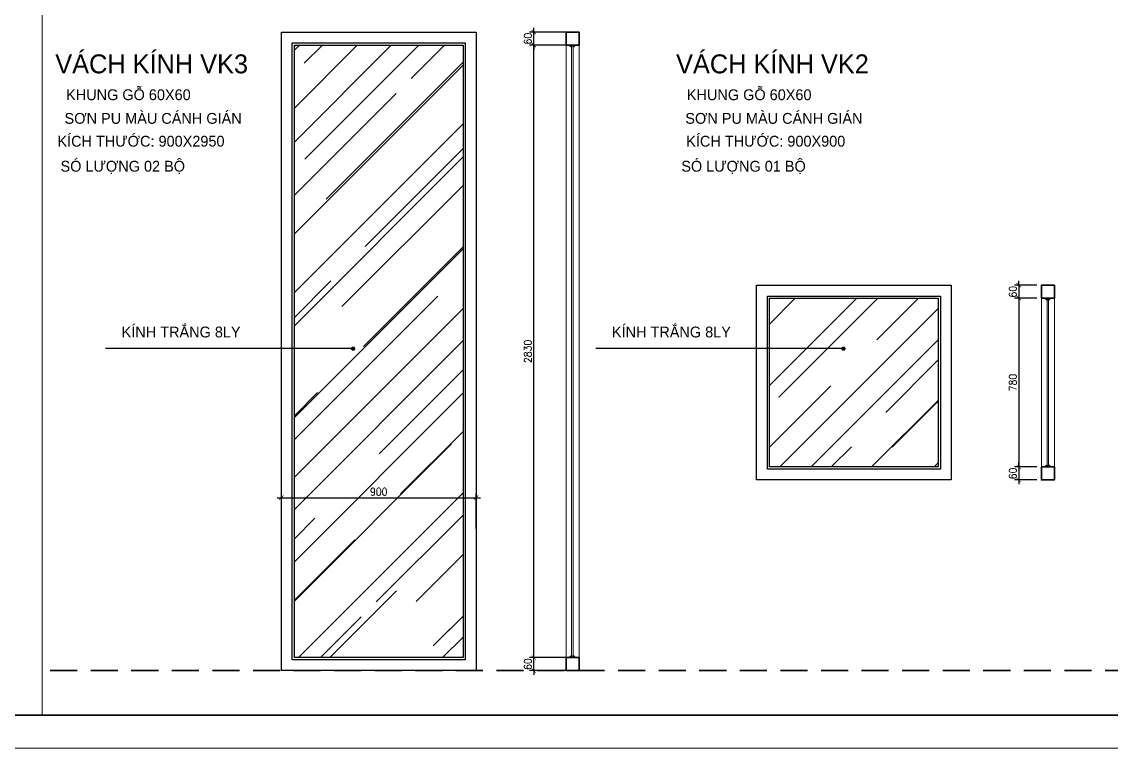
# Model space of a CAD drawing. Header units: millimetres. Extents: x -529782 to -142003, y -492574 to -273331.
# Drawn here: x -196023 to -190988, y -437656 to -434300 of the extents above; entities that cross this region are included whole.
import ezdxf
from ezdxf.enums import TextEntityAlignment as Align

# ---------------------------------------------------------------- set-up
doc = ezdxf.new("R2010")
doc.units = ezdxf.units.MM
doc.header["$LTSCALE"] = 500
doc.header["$MEASUREMENT"] = 0
doc.header["$PDMODE"] = 3
doc.linetypes.add('HIDDEN', pattern=[0.375, 0.25, -0.125])
doc.layers.get('0').update_dxf_attribs({"linetype": 'CONTINUOUS', "lineweight": 13})
doc.layers.get('Defpoints').update_dxf_attribs({"color": 255, "linetype": 'CONTINUOUS', "lineweight": 13})
for name, color, linetype, lineweight in [('1.cat 30', 30, 'CONTINUOUS', 35), ('2.thay 145', 145, 'CONTINUOUS', 18), ('3.manh 08', 8, 'CONTINUOUS', 9), ('9.text \xad white', 7, 'CONTINUOUS', 15), ('CA.dim 08', 251, 'CONTINUOUS', 13), ('cat', 4, 'CONTINUOUS', 35)]:
    doc.layers.add(name, color=color, linetype=linetype, lineweight=lineweight)
for name, color, linetype in [('DKT', 7, 'CONTINUOUS'), ('HACH', 250, 'CONTINUOUS'), ('HATCH', 150, 'CONTINUOUS'), ('THAY', 7, 'CONTINUOUS')]:
    doc.layers.add(name, color=color, linetype=linetype)
doc.styles.add('CA.JSC1', font='')
doc.styles.get("Standard").update_dxf_attribs({"font": 'txt.shx', "width": 0.9})
doc.styles.get('CA.JSC1').set_extended_font_data('.VnAvantH')
doc.dimstyles.new('CA 20', dxfattribs={"dimscale": 0, "dimtxt": 35, "dimasz": 20, "dimexe": 20, "dimexo": 0, "dimgap": 10, "dimtad": 1, "dimdec": 0, "dimzin": 0, "dimdsep": 46, "dimtxsty": 'Standard', "dimblk": 'ARCHTICK', "dimcen": 0.09, "dimdle": 20, "dimclrd": 256, "dimclre": 256, "dimclrt": 7, "dimadec": 0, "dimazin": 0, "dimtfac": 1, "dimtdec": 0, "dimtix": 1, "dimtmove": 2, "dimatfit": 3, "dimldrblk": 'DOT', "dimfxl": 1, "dimtolj": 1, "dimtzin": 0, "dimarcsym": 0})

# ---------------------------------------------------------------- blocks, each defined once
blk = doc.blocks.new('khung co loan')
at = {"layer": '1.cat 30'}
blk.add_lwpolyline([(1158.3, -14553.5), (1158.3, -303.5), (20658.3, -303.5), (20658.3, -14553.5)], close=True, dxfattribs=at)
at = {"layer": '3.manh 08'}
blk.add_lwpolyline([(0, -14850), (21000, -14850), (21000, 0), (0, 0)], close=True, dxfattribs=at)
blk = doc.blocks.new('_ArchTick')
at = {"color": 1, "linetype": 'ByBlock', "const_width": 0.15}
blk.add_lwpolyline([(-0.5, -0.5), (0.5, 0.5)], dxfattribs=at)
blk = doc.blocks.new('*D1751')
at = {"layer": 'CA.dim 08', "lineweight": -2, "transparency": 16777216}
for p, q in [((-194843.6, -436498.3), (-193903.6, -436498.3)), ((-194823.6, -436642.8), (-194823.6, -436478.3)), ((-193923.6, -436642.8), (-193923.6, -436478.3))]:
    blk.add_line(p, q, dxfattribs=at)
at = {"layer": 'Defpoints', "color": 0, "transparency": 16777216}
for p in [(-193923.6, -436498.3), (-194823.6, -436642.8), (-193923.6, -436642.8)]:
    blk.add_point(p, dxfattribs=at)
at = {"layer": 'CA.dim 08', "lineweight": -2, "transparency": 16777216, "xscale": 20, "yscale": 20, "zscale": 20, "rotation": 180}
blk.add_blockref('_ArchTick', (-194823.6, -436498.3), dxfattribs=at)
at = {"layer": 'CA.dim 08', "lineweight": -2, "transparency": 16777216, "xscale": 20, "yscale": 20, "zscale": 20}
blk.add_blockref('_ArchTick', (-193923.6, -436498.3), dxfattribs=at)
at = {"layer": 'CA.dim 08', "color": 7, "transparency": 16777216, "insert": (-194373.6, -436470.8), "char_height": 35, "attachment_point": 5}
blk.add_mtext('\\A1;900', dxfattribs=at)
blk = doc.blocks.new('_DOT')
at = {"color": 1, "linetype": 'ByBlock'}
blk.add_line((-0.5, 0), (-1, 0), dxfattribs=at)
at = {"color": 1, "linetype": 'ByBlock', "const_width": 0.5}
blk.add_lwpolyline([(-0.25, 0, 1), (0.25, 0, 1)], format="xyb", close=True, dxfattribs=at)
blk = doc.blocks.new('DOT')
at = {"layer": 'THAY', "color": 0, "linetype": 'ByBlock'}
blk.add_line((-0.5, 0), (-1, 0), dxfattribs=at)
at = {"layer": 'THAY', "color": 0, "linetype": 'ByBlock', "const_width": 0.5}
blk.add_lwpolyline([(-0.25, 0, 1), (0.25, 0, 1)], format="xyb", close=True, dxfattribs=at)
blk = doc.blocks.new('*D1752')
at = {"layer": 'CA.dim 08', "lineweight": -2, "transparency": 16777216}
for p, q in [((-193657, -437237.3), (-193657, -437217.3)), ((-193508, -437237.3), (-193677, -437237.3)), ((-193657, -437297.3), (-193657, -437237.3)), ((-193508, -437297.3), (-193677, -437297.3)), ((-193657, -437297.3), (-193657, -437317.3))]:
    blk.add_line(p, q, dxfattribs=at)
at = {"layer": 'Defpoints', "color": 0, "transparency": 16777216}
for p in [(-193657, -437237.3), (-193508, -437237.3), (-193508, -437297.3)]:
    blk.add_point(p, dxfattribs=at)
at = {"layer": 'CA.dim 08', "lineweight": -2, "transparency": 16777216, "xscale": 20, "yscale": 20, "zscale": 20}
for p, rotation in [((-193657, -437237.3), 270), ((-193657, -437297.3), 90)]:
    blk.add_blockref('_ArchTick', p, dxfattribs=dict(at, rotation=rotation))
at = {"layer": 'CA.dim 08', "color": 7, "transparency": 16777216, "insert": (-193684.5, -437267.3), "char_height": 35, "attachment_point": 5, "rotation": 90}
blk.add_mtext('\\A1;60', dxfattribs=at)
blk = doc.blocks.new('*D1753')
at = {"layer": 'CA.dim 08', "lineweight": -2, "transparency": 16777216}
for p, q in [((-193508, -434407.3), (-193677, -434407.3)), ((-193657, -437257.3), (-193657, -434387.3)), ((-193508, -437237.3), (-193677, -437237.3))]:
    blk.add_line(p, q, dxfattribs=at)
at = {"layer": 'Defpoints', "color": 0, "transparency": 16777216}
for p in [(-193657, -434407.3), (-193508, -434407.3), (-193508, -437237.3)]:
    blk.add_point(p, dxfattribs=at)
at = {"layer": 'CA.dim 08', "lineweight": -2, "transparency": 16777216, "xscale": 20, "yscale": 20, "zscale": 20}
for p, rotation in [((-193657, -434407.3), 90), ((-193657, -437237.3), 270)]:
    blk.add_blockref('_ArchTick', p, dxfattribs=dict(at, rotation=rotation))
at = {"layer": 'CA.dim 08', "color": 7, "transparency": 16777216, "insert": (-193684.5, -435822.3), "char_height": 35, "attachment_point": 5, "rotation": 90}
blk.add_mtext('\\A1;2830', dxfattribs=at)
blk = doc.blocks.new('*D1754')
at = {"layer": 'CA.dim 08', "lineweight": -2, "transparency": 16777216}
for p, q in [((-193508, -434347.3), (-193677, -434347.3)), ((-193657, -434347.3), (-193657, -434327.3)), ((-193657, -434407.3), (-193657, -434347.3)), ((-193508, -434407.3), (-193677, -434407.3)), ((-193657, -434407.3), (-193657, -434427.3))]:
    blk.add_line(p, q, dxfattribs=at)
at = {"layer": 'Defpoints', "color": 0, "transparency": 16777216}
for p in [(-193657, -434347.3), (-193508, -434347.3), (-193508, -434407.3)]:
    blk.add_point(p, dxfattribs=at)
at = {"layer": 'CA.dim 08', "lineweight": -2, "transparency": 16777216, "xscale": 20, "yscale": 20, "zscale": 20}
for p, rotation in [((-193657, -434347.3), 270), ((-193657, -434407.3), 90)]:
    blk.add_blockref('_ArchTick', p, dxfattribs=dict(at, rotation=rotation))
at = {"layer": 'CA.dim 08', "color": 7, "transparency": 16777216, "insert": (-193684.5, -434377.3), "char_height": 35, "attachment_point": 5, "rotation": 90}
blk.add_mtext('\\A1;60', dxfattribs=at)
blk = doc.blocks.new('*D1755')
at = {"layer": 'CA.dim 08', "lineweight": -2, "transparency": 16777216}
for p, q in [((-191332, -435516.5), (-191435.5, -435516.5)), ((-191415.5, -435516.5), (-191415.5, -435496.5)), ((-191415.5, -435516.5), (-191415.5, -435576.5)), ((-191332, -435576.5), (-191435.5, -435576.5)), ((-191415.5, -435576.5), (-191415.5, -435596.5))]:
    blk.add_line(p, q, dxfattribs=at)
at = {"layer": 'Defpoints', "color": 0, "transparency": 16777216}
for p in [(-191332, -435516.5), (-191415.5, -435576.5), (-191332, -435576.5)]:
    blk.add_point(p, dxfattribs=at)
at = {"layer": 'CA.dim 08', "lineweight": -2, "transparency": 16777216, "xscale": 20, "yscale": 20, "zscale": 20}
for p, rotation in [((-191415.5, -435516.5), 270), ((-191415.5, -435576.5), 90)]:
    blk.add_blockref('_ArchTick', p, dxfattribs=dict(at, rotation=rotation))
at = {"layer": 'CA.dim 08', "color": 7, "transparency": 16777216, "insert": (-191443, -435546.5), "char_height": 35, "attachment_point": 5, "rotation": 90}
blk.add_mtext('\\A1;60', dxfattribs=at)
blk = doc.blocks.new('*D1756')
at = {"layer": 'CA.dim 08', "lineweight": -2, "transparency": 16777216}
for p, q in [((-191415.5, -435556.5), (-191415.5, -436376.5)), ((-191332, -435576.5), (-191435.5, -435576.5)), ((-191332, -436356.5), (-191435.5, -436356.5))]:
    blk.add_line(p, q, dxfattribs=at)
at = {"layer": 'Defpoints', "color": 0, "transparency": 16777216}
for p in [(-191332, -435576.5), (-191415.5, -436356.5), (-191332, -436356.5)]:
    blk.add_point(p, dxfattribs=at)
at = {"layer": 'CA.dim 08', "lineweight": -2, "transparency": 16777216, "xscale": 20, "yscale": 20, "zscale": 20}
for p, rotation in [((-191415.5, -435576.5), 90), ((-191415.5, -436356.5), 270)]:
    blk.add_blockref('_ArchTick', p, dxfattribs=dict(at, rotation=rotation))
at = {"layer": 'CA.dim 08', "color": 7, "transparency": 16777216, "insert": (-191443, -435966.5), "char_height": 35, "attachment_point": 5, "rotation": 90}
blk.add_mtext('\\A1;780', dxfattribs=at)
blk = doc.blocks.new('*D1757')
at = {"layer": 'CA.dim 08', "lineweight": -2, "transparency": 16777216}
for p, q in [((-191332, -436356.5), (-191435.5, -436356.5)), ((-191415.5, -436356.5), (-191415.5, -436336.5)), ((-191415.5, -436356.5), (-191415.5, -436416.5)), ((-191332, -436416.5), (-191435.5, -436416.5)), ((-191415.5, -436416.5), (-191415.5, -436436.5))]:
    blk.add_line(p, q, dxfattribs=at)
at = {"layer": 'Defpoints', "color": 0, "transparency": 16777216}
for p in [(-191332, -436356.5), (-191415.5, -436416.5), (-191332, -436416.5)]:
    blk.add_point(p, dxfattribs=at)
at = {"layer": 'CA.dim 08', "lineweight": -2, "transparency": 16777216, "xscale": 20, "yscale": 20, "zscale": 20}
for p, rotation in [((-191415.5, -436356.5), 270), ((-191415.5, -436416.5), 90)]:
    blk.add_blockref('_ArchTick', p, dxfattribs=dict(at, rotation=rotation))
at = {"layer": 'CA.dim 08', "color": 7, "transparency": 16777216, "insert": (-191443, -436386.5), "char_height": 35, "attachment_point": 5, "rotation": 90}
blk.add_mtext('\\A1;60', dxfattribs=at)

msp = doc.modelspace()

# ---------------------------------------------------------------- hatches: boundary and pattern name
at = {"layer": 'HACH'}
h = msp.add_hatch(dxfattribs=at)
h.set_pattern_fill('AR-RROOF', color=256, scale=300, angle=45, style=0)
h.set_pattern_definition([(45, (-15549.5, 12493.73), (254.55844, 678.82251), [4500, -600, 1500, -300]), (45, (-15373.44, 12881.93), (-494.26764, 70.00357), [900, -99, 1800, -225]), (45, (-15623.76, 12780.1), (960.958116, 1245.21504), [2400, -420, 1200, -300])])
h.paths.add_polyline_path([(-193983.6, -434407.3), (-194763.6, -434407.3), (-194763.6, -437237.3), (-193983.6, -437237.3)])
h = msp.add_hatch(dxfattribs=at)
h.set_pattern_fill('AR-RROOF', color=256, scale=300, angle=45, style=0)
h.set_pattern_definition([(45, (-15615, 12077.23), (254.55844, 678.82251), [4500, -600, 1500, -300]), (45, (-15438.94, 12465.43), (-494.26764, 70.00357), [900, -99, 1800, -225]), (45, (-15689.26, 12363.6), (960.958116, 1245.21504), [2400, -420, 1200, -300])])
h.paths.add_polyline_path([(-192567.6, -435576.5), (-192567.6, -436356.5), (-191787.6, -436356.5), (-191787.6, -435576.5)])

# ---------------------------------------------------------------- linework, layer by layer
at = {"layer": '1.cat 30', "ltscale": 4}
for points in [[(-193508, -434407.3), (-193508, -434407.3), (-193448, -434407.3), (-193448, -434407.3), (-193448, -434347.3), (-193448, -434347.3), (-193508, -434347.3), (-193508, -434347.3)], [(-191310.6, -435576.5), (-191310.6, -435576.5), (-191250.6, -435576.5), (-191250.6, -435576.5), (-191250.6, -435516.5), (-191250.6, -435516.5), (-191310.6, -435516.5), (-191310.6, -435516.5)], [(-191310.6, -436356.5), (-191310.6, -436356.5), (-191250.6, -436356.5), (-191250.6, -436356.5), (-191250.6, -436416.5), (-191250.6, -436416.5), (-191310.6, -436416.5), (-191310.6, -436416.5)], [(-193508, -437237.3), (-193508, -437237.3), (-193448, -437237.3), (-193448, -437237.3), (-193448, -437297.3), (-193448, -437297.3), (-193508, -437297.3), (-193508, -437297.3)]]:
    msp.add_lwpolyline(points, close=True, dxfattribs=at)
at = {"layer": 'CA.dim 08'}
msp.add_line((-195929.5, -430128.5), (-195929.5, -437502.4), dxfattribs=at)
for points in [[(-193508, -437297.3), (-193508, -437297.3), (-193448, -437297.3), (-193448, -437297.3), (-193448, -434347.3), (-193448, -434347.3), (-193508, -434347.3), (-193508, -434347.3)], [(-193482, -434407.3), (-193482, -434407.3), (-193474.9, -434407.3), (-193474.9, -434407.3), (-193474.9, -437237.3), (-193474.9, -437237.3), (-193482, -437237.3), (-193482, -437237.3)], [(-191310.6, -436416.5), (-191310.6, -436416.5), (-191250.6, -436416.5), (-191250.6, -436416.5), (-191250.6, -435516.5), (-191250.6, -435516.5), (-191310.6, -435516.5), (-191310.6, -435516.5)], [(-191284.6, -435576.5), (-191284.6, -435576.5), (-191277.5, -435576.5), (-191277.5, -435576.5), (-191277.5, -436356.5), (-191277.5, -436356.5), (-191284.6, -436356.5), (-191284.6, -436356.5)]]:
    msp.add_lwpolyline(points, close=True, dxfattribs=at)
at = {"layer": 'cat', "linetype": 'HIDDEN'}
msp.add_line((-190892, -437297.3), (-195929.5, -437297.3), dxfattribs=at)
at = {"layer": 'DKT'}
for points in [[(-194823.6, -434347.3), (-193923.6, -434347.3), (-193923.6, -437297.3), (-194823.6, -437297.3)], [(-194773.6, -434397.3), (-193973.6, -434397.3), (-193973.6, -437247.3), (-194773.6, -437247.3)], [(-194763.6, -434407.3), (-193983.6, -434407.3), (-193983.6, -437237.3), (-194763.6, -437237.3)], [(-192627.6, -435516.5), (-191727.6, -435516.5), (-191727.6, -436416.5), (-192627.6, -436416.5)], [(-192577.6, -435566.5), (-191777.6, -435566.5), (-191777.6, -436366.5), (-192577.6, -436366.5)], [(-192567.6, -435576.5), (-191787.6, -435576.5), (-191787.6, -436356.5), (-192567.6, -436356.5)]]:
    msp.add_lwpolyline(points, close=True, dxfattribs=at)
at = {"layer": 'HATCH', "ltscale": 4}
for points in [[(-193482, -434407.3), (-193491.6, -434407.3), (-193491.6, -434409.1), (-193490, -434409.1, 0.386896), (-193484.4, -434413.9), (-193484.4, -434415), (-193483.5, -434415), (-193483.5, -434416.3), (-193482, -434416.3), (-193482, -434407.3)], [(-193474.9, -434407.3), (-193465.3, -434407.3), (-193465.3, -434409.1), (-193466.9, -434409.1, -0.386896), (-193472.5, -434413.9), (-193472.5, -434415), (-193473.4, -434415), (-193473.4, -434416.3), (-193474.9, -434416.3), (-193474.9, -434407.3)], [(-191284.6, -435576.5), (-191294.2, -435576.5), (-191294.2, -435578.3), (-191292.5, -435578.3, 0.386896), (-191287, -435583.1), (-191287, -435584.3), (-191286.1, -435584.3), (-191286.1, -435585.6), (-191284.6, -435585.6), (-191284.6, -435576.5)], [(-191277.5, -435576.5), (-191267.8, -435576.5), (-191267.8, -435578.3), (-191269.5, -435578.3, -0.386896), (-191275.1, -435583.1), (-191275.1, -435584.3), (-191276, -435584.3), (-191276, -435585.6), (-191277.5, -435585.6), (-191277.5, -435576.5)], [(-191284.6, -436356.5), (-191294.2, -436356.5), (-191294.2, -436354.6), (-191292.5, -436354.6, -0.386896), (-191287, -436349.8), (-191287, -436348.7), (-191286.1, -436348.7), (-191286.1, -436347.4), (-191284.6, -436347.4), (-191284.6, -436356.5)], [(-191277.5, -436356.5), (-191267.8, -436356.5), (-191267.8, -436354.6), (-191269.5, -436354.6, 0.386896), (-191275.1, -436349.8), (-191275.1, -436348.7), (-191276, -436348.7), (-191276, -436347.4), (-191277.5, -436347.4), (-191277.5, -436356.5)], [(-193482, -437237.3), (-193491.6, -437237.3), (-193491.6, -437235.4), (-193490, -437235.4, -0.386896), (-193484.4, -437230.6), (-193484.4, -437229.5), (-193483.5, -437229.5), (-193483.5, -437228.2), (-193482, -437228.2), (-193482, -437237.3)], [(-193474.9, -437237.3), (-193465.3, -437237.3), (-193465.3, -437235.4), (-193466.9, -437235.4, 0.386896), (-193472.5, -437230.6), (-193472.5, -437229.5), (-193473.4, -437229.5), (-193473.4, -437228.2), (-193474.9, -437228.2), (-193474.9, -437237.3)]]:
    msp.add_lwpolyline(points, format="xyb", dxfattribs=at)

# ---------------------------------------------------------------- block references
at = {"layer": '2.thay 145', "xscale": 0.5174686212558299, "yscale": 0.5174686212558299, "zscale": 0.5174686212558299}
msp.add_blockref('khung co loan', (-200360.7, -429971.5), dxfattribs=at)

# ---------------------------------------------------------------- texts
at = {"layer": '9.text \xad white', "style": 'CA.JSC1'}
for s, p in [('v¸ch kÝnh vk3', (-195868.4, -434537.7)), ('v¸ch kÝnh vk2', (-192999.4, -434537.7))]:
    msp.add_text(s, height=87.5, dxfattribs=at).set_placement(p)
for s, p in [('khung gç 60x60', (-195242.5, -434661.6)), ('khung gç 60x60', (-192373.5, -434661.6)), ('s¬n pu mµu c¸nh gi¸n', (-195006.8, -434770.8)), ('s¬n pu mµu c¸nh gi¸n', (-192137.8, -434770.8)), ('kÝch th\xadíc: 900x2950', (-195086.3, -434876.3)), ('kÝch th\xadíc: 900x900', (-192217.3, -434876.3)), ('sã l\xadîng 02 bé', (-195269, -434991.9)), ('sã l\xadîng 01 bé', (-192400, -434991.9)), ('kÝnh tr¾ng 8ly', (-195012, -435757.9)), ('kÝnh tr¾ng 8ly', (-192746, -435757.9))]:
    msp.add_text(s, height=50, dxfattribs=at).set_placement(p, align=Align.RIGHT)

# ---------------------------------------------------------------- dimensions: what is measured, and where the dimension line sits
at = {"layer": 'CA.dim 08'}
for base, p1, p2, picture, middle in [((-193657, -434347.3), (-193508, -434407.3), (-193508, -434347.3), '*D1754', (-193684.5, -434377.3)), ((-193657, -434407.3), (-193508, -437237.3), (-193508, -434407.3), '*D1753', (-193684.5, -435822.3)), ((-191415.5, -435576.5), (-191332, -435516.5), (-191332, -435576.5), '*D1755', (-191443, -435546.5)), ((-191415.5, -436356.5), (-191332, -435576.5), (-191332, -436356.5), '*D1756', (-191443, -435966.5)), ((-191415.5, -436416.5), (-191332, -436356.5), (-191332, -436416.5), '*D1757', (-191443, -436386.5)), ((-193657, -437237.3), (-193508, -437297.3), (-193508, -437237.3), '*D1752', (-193684.5, -437267.3))]:
    dim = msp.add_linear_dim(base=base, p1=p1, p2=p2, angle=90, dimstyle='CA 20', override={"dimscale": 1, "dimldrblk": 'DOT'}, dxfattribs=at)
    dim.commit()
    dim.dimension.update_dxf_attribs({"geometry": picture, "text_midpoint": middle})
dim = msp.add_linear_dim(base=(-193923.6, -436498.3), p1=(-194823.6, -436642.8), p2=(-193923.6, -436642.8), dimstyle='CA 20', override={"dimscale": 1, "dimldrblk": 'DOT'}, dxfattribs=at)
dim.commit()
dim.dimension.update_dxf_attribs({"geometry": '*D1751', "text_midpoint": (-194373.6, -436470.8)})

# ---------------------------------------------------------------- leaders
for points in [[(-194492, -435809.8), (-195636.5, -435809.8)], [(-192226, -435809.8), (-193370.5, -435809.8)]]:
    msp.add_leader(points, dimstyle='CA 20', override={"dimscale": 1, "dimtad": 0, "dimldrblk": 'DOT'}, dxfattribs=at)

doc.saveas('drawing.dxf')
